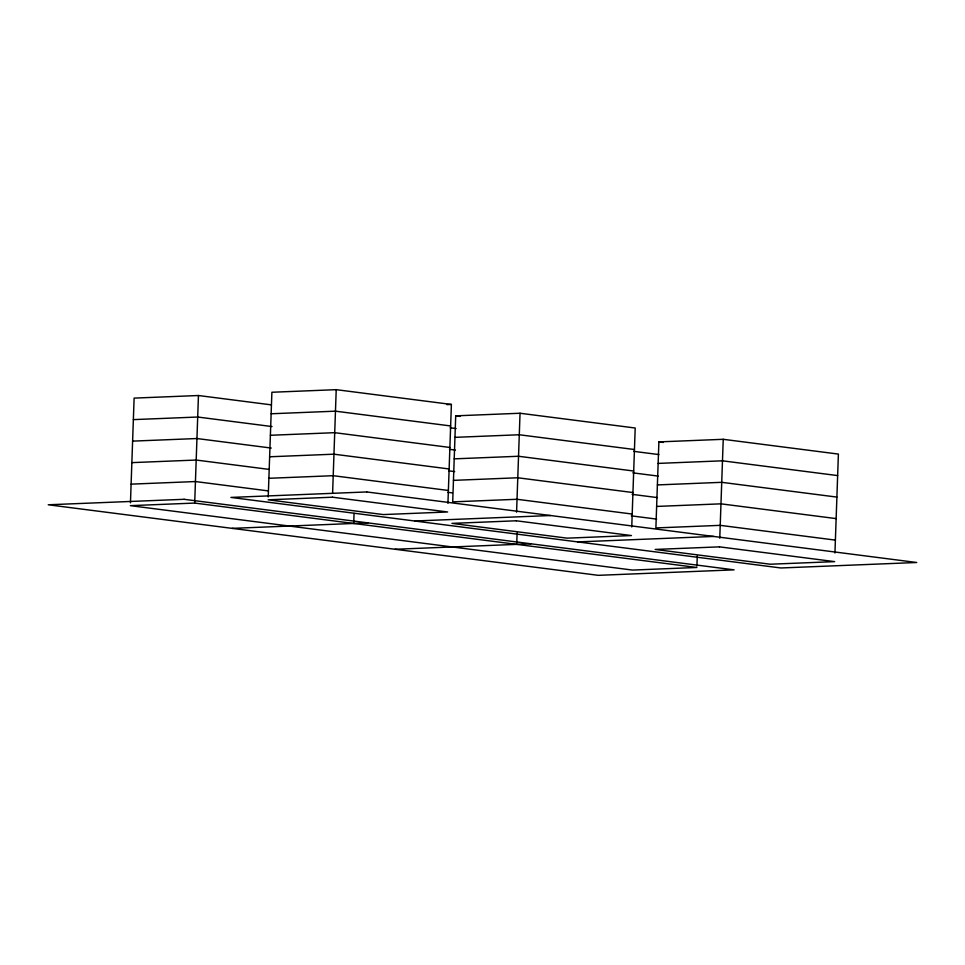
<?xml version="1.0" encoding="UTF-8"?>
<svg xmlns="http://www.w3.org/2000/svg" width="965" height="965" viewBox="0 0 965 965"><rect width="100%" height="100%" fill="white"/><g stroke="black" fill="none" stroke-linecap="round" stroke-linejoin="round"><path stroke-width="1.45" d="M130.456 502.789L134.111 398.111L198.452 395.517L271.274 404.854M194.689 503.067L130.359 505.66L632.533 570.074L696.875 567.48L194.689 503.067L198.452 395.517M268.234 496.939L271.889 392.26L336.218 389.667L451.391 404.444L447.929 503.38M332.611 492.91L336.218 389.667M353.709 523.464L354.058 513.416M631.749 526.962L635.199 428.014L520.038 413.249L455.709 415.843L452.706 501.872L517.035 499.279L632.196 514.056M516.577 512.186L520.038 413.249M516.77 542.933L517.119 532.897M834.942 553.017L838.392 454.081L723.231 439.304L658.89 441.898L655.886 527.939L720.228 525.346L835.388 540.111M696.923 566.045L697.273 556.009M719.769 538.253L723.231 439.304M446.904 404.625L451.391 404.444M271.141 413.768L335.47 411.174L450.631 425.951M133.363 419.618L197.692 417.025L272.009 426.554M270.381 435.275L334.71 432.682L449.883 447.458M132.615 441.126L196.944 438.532L271.249 448.062M454.949 437.35L519.279 434.757L634.451 449.521M269.633 456.783L333.962 454.189L449.135 468.966M131.867 462.633L196.197 460.04L269.018 469.388M454.201 458.858L518.531 456.264L633.703 471.029M268.885 478.29L333.215 475.697L448.387 490.473M131.107 484.141L195.437 481.547L268.27 490.895M658.142 463.405L722.471 460.812L837.644 475.588M453.454 480.365L517.783 477.772L632.956 492.548M657.394 484.925L721.724 482.319L836.896 497.096M656.646 506.432L720.976 503.839L836.148 518.603M232.07 528.362L367.894 522.885M414.721 521.004L550.557 515.527M395.071 549.266L530.907 543.79M577.733 541.908L713.557 536.431M455.709 415.843L460.136 416.41M658.89 441.898L663.329 442.465M450.185 427.809L456.168 428.569M633.631 451.331L658.938 454.587M449.437 449.316L455.42 450.088M632.871 472.85L658.19 476.095M448.689 470.824L454.672 471.596M632.123 494.357L657.43 497.602M447.929 492.331L452.416 492.91M631.375 515.865L656.683 519.11M184.086 499.303L48.25 504.779L598.264 575.333L734.1 569.857L184.086 499.303M366.736 491.945L230.9 497.421L780.914 567.975L916.75 562.499L366.736 491.945M332.467 497.204L268.125 499.81L383.298 514.574L447.627 511.981L332.467 497.204M516.275 520.786L451.946 523.38L567.118 538.156L631.448 535.563L516.275 520.786M719.468 546.853L655.139 549.447L770.311 564.223L834.641 561.63L719.468 546.853"/></g></svg>
